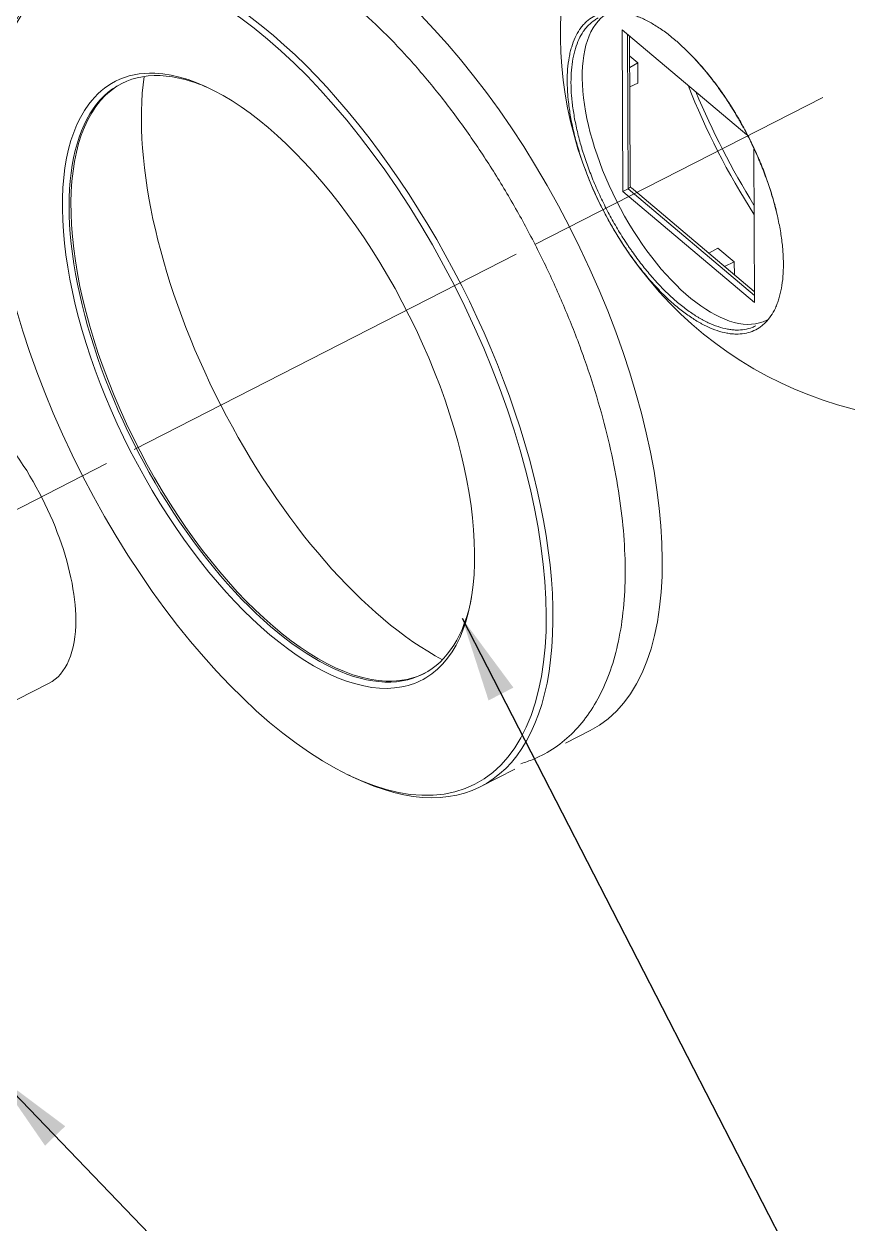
# Model space of a CAD drawing. Extents: x 10170 to 11010, y -16669 to -16075.
# Drawn here: x 10547.35 to 10571.53, y -16309.96 to -16274.74 of the extents above; entities that cross this region are included whole.
import ezdxf

# ---------------------------------------------------------------- set-up
doc = ezdxf.new("R2010")
doc.units = 0
doc.header["$MEASUREMENT"] = 0
doc.linetypes.add('CENTER', pattern=[47.5, 22, -8.5, 8.5, -8.5])
doc.linetypes.add('HIDDEN2', pattern=[4.7625, 3.175, -1.5875])
doc.layers.get('0').update_dxf_attribs({"linetype": 'CONTINUOUS'})
doc.layers.add('1', color=4, linetype='HIDDEN2', lineweight=13)
doc.styles.add('ROMANS', font='Gulim.ttf')
doc.dimstyles.new('STANDARD$7', dxfattribs={"dimtxt": 3.5, "dimasz": 2.5, "dimexe": 0.3, "dimexo": 0.5, "dimgap": 0.8, "dimtad": 3, "dimlfac": 0.5, "dimdsep": 46, "dimtxsty": 'ROMANS', "dimcen": 0, "dimclrd": 2, "dimclre": 2, "dimclrt": 4, "dimadec": 0, "dimazin": 0, "dimtfac": 1, "dimtmove": 0, "dimatfit": 3, "dimfxl": 0, "dimtolj": 1, "dimarcsym": 0})

msp = doc.modelspace()

# ---------------------------------------------------------------- linework, layer by layer
at = {"layer": '1', "color": 7, "linetype": 'Continuous', "lineweight": 18}
for p, q in [((10564.92432, -16279.65721), (10564.9037, -16274.90313)), ((10564.9037, -16274.90313), (10568.56424, -16277.991)), ((10565.08058, -16279.5773), (10565.06088, -16275.03575)), ((10565.12458, -16275.08949), (10565.14299, -16279.33627)), ((10565.36529, -16275.87818), (10565.12711, -16275.67726)), ((10565.36529, -16275.87818), (10565.12857, -16276.01111)), ((10565.36786, -16276.47285), (10565.36529, -16275.87818)), ((10550.26143, -16276.4599), (10550.26118, -16276.46003)), ((10565.36786, -16276.47285), (10565.13105, -16276.58208)), ((10568.76578, -16278.40687), (10568.78533, -16282.91418)), ((10565.08058, -16279.5773), (10565.14602, -16279.51698)), ((10564.92432, -16279.65721), (10565.08058, -16279.5773)), ((10568.78533, -16282.91418), (10564.92432, -16279.65721)), ((10568.78437, -16282.70166), (10565.08058, -16279.5773)), ((10565.29227, -16279.6443), (10568.78388, -16282.58966)), ((10567.71336, -16281.31357), (10567.44921, -16281.46381)), ((10568.19632, -16281.72097), (10567.71336, -16281.31357)), ((10568.19632, -16281.72097), (10567.90979, -16281.85233)), ((10568.19794, -16282.09541), (10568.19632, -16281.72097)), ((10546.69575, -16294.79458), (10548.08844, -16294.08238)), ((10563.24668, -16295.84333), (10563.96575, -16295.47561)), ((10556.87032, -16296.7758), (10557.0056, -16296.84101)), ((10560.7576, -16297.11621), (10561.75323, -16296.60705))]:
    msp.add_line(p, q, dxfattribs=at)
at = {"layer": '1', "color": 1, "linetype": 'CENTER', "lineweight": 13}
for p, q in [((10570.79039, -16276.8908), (10562.34551, -16281.20938)), ((10550.58182, -16287.22452), (10561.79234, -16281.49163)), ((10537.23401, -16294.051), (10549.77145, -16287.63956))]:
    msp.add_line(p, q, dxfattribs=at)
at = {"layer": '1', "color": 7, "linetype": 'Continuous', "lineweight": 18}
for start, end in [(141.331932, 207.892358), (207.892358, 280.98136)]:
    msp.add_arc((10574.46803, -16275.00949), 11.37439, start, end, dxfattribs=at)
for centre, major_axis, ratio, start_param, end_param in [((10573.46735, -16275.96869), (-7.81109, 8.14884), 0.14030446, 4.61289757, 6.10784467), ((10557.84647, -16283.50949), (-6.11928, 11.96612), 0.46078096, 3.14162713, 6.28312156), ((10554.63832, -16285.15009), (-6.11928, 11.96612), 0.46078096, 2.59577545, 6.28318531), ((10554.63832, -16285.15009), (-6.11928, 11.96612), 0.46078096, 0, 0.54588627), ((10566.84451, -16278.90866), (2.31067, -4.51846), 0.46078096, 3.22098289, 6.28315208), ((10554.63832, -16285.15009), (4.43011, -8.66297), 0.46078096, 2.88823801, 6.28318531), ((10557.84647, -16283.50949), (5.23775, -10.2423), 0.46078096, 3.72301817, 5.7017307), ((10554.52769, -16285.20666), (-4.49385, 8.78762), 0.46078096, 3.17314118, 6.02983062), ((10554.63832, -16285.15009), (4.43011, -8.66297), 0.46078096, 2.60745819, 2.88823801), ((10554.69128, -16285.123), (-4.43011, 8.66297), 0.46078096, 0, 2.88823811), ((10571.76565, -16276.39144), (-4.50273, 8.80498), 0.46078096, 1.35543396, 1.78800187), ((10572.25551, -16276.14094), (4.89899, -9.57986), 0.46078096, 4.54094235, 4.88940705), ((10554.52769, -16285.20666), (-4.49385, 8.78762), 0.46078096, 0.22151677, 3.0072259), ((10545.82558, -16289.65741), (-2.26286, 4.42497), 0.46078096, 3.88032475, 6.28318531), ((10554.63832, -16285.15009), (4.43011, -8.66297), 0.46078096, 0, 0.53400711), ((10545.82558, -16289.65741), (-2.26286, 4.42497), 0.46078096, 3.14155972, 3.88032475), ((10554.69128, -16285.123), (-4.43011, 8.66297), 0.46078096, 2.88823801, 3.14162711)]:
    msp.add_ellipse(centre, major_axis=major_axis, ratio=ratio, start_param=start_param, end_param=end_param, dxfattribs=at)
msp.add_ellipse((10554.52769, -16285.20666), major_axis=(6.05554, -11.84147), ratio=0.46078096, dxfattribs=at)
at = {"layer": '1', "color": 1, "linetype": 'Continuous', "lineweight": 13}
for start_param, end_param in [(6.02983076, 6.28318531), (0, 0.22151686), (3.0072259, 3.17314134)]:
    msp.add_ellipse((10554.52769, -16285.20666), major_axis=(-4.49385, 8.78762), ratio=0.46078096, start_param=start_param, end_param=end_param, dxfattribs=at)
at = {"layer": '1', "color": 7, "linetype": 'Continuous', "lineweight": 18}
for points, knots in [([(10563.66184, -16284.1946), (10563.5802, -16283.97368), (10563.33443, -16283.33504), (10562.88156, -16282.28019), (10562.27936, -16281.04789), (10561.61855, -16279.84742), (10560.90595, -16278.69138), (10560.14854, -16277.59146), (10559.35356, -16276.55885), (10558.52831, -16275.60408), (10557.68005, -16274.73697), (10556.81581, -16273.96666), (10555.94225, -16273.30175), (10555.06571, -16272.75055), (10554.19277, -16272.32169), (10553.33174, -16272.02441), (10552.49396, -16271.86741), (10551.6944, -16271.85616), (10550.94988, -16271.98951), (10550.27517, -16272.25886), (10549.87527, -16272.52256), (10549.69023, -16272.67264), (10549.68911, -16272.67355)], [0, 0, 0, 0, 0.02857009, 0.08275687, 0.13692768, 0.19109263, 0.24527482, 0.29950049, 0.35380138, 0.40821233, 0.46277203, 0.51752223, 0.57250322, 0.62773991, 0.68320781, 0.73870915, 0.79374421, 0.84761788, 0.89975841, 0.95020939, 0.99969798, 1, 1, 1, 1]), ([(10564.2338, -16279.9725), (10564.1593, -16279.81875), (10564.08906, -16279.66487), (10563.95682, -16279.35686), (10563.83282, -16279.04862), (10563.72521, -16278.73988), (10563.66319, -16278.54677), (10563.65104, -16278.50814), (10563.62729, -16278.43087), (10563.61566, -16278.39217), (10563.5817, -16278.27646), (10563.56032, -16278.19993), (10563.49988, -16277.97218), (10563.42915, -16277.67334), (10563.37775, -16277.384), (10563.34651, -16277.17059), (10563.33733, -16277.10005), (10563.32541, -16276.99516), (10563.32175, -16276.96035), (10563.31505, -16276.89104), (10563.31201, -16276.8565), (10563.29849, -16276.6855), (10563.29288, -16276.55347), (10563.29177, -16276.29864), (10563.29627, -16276.17586), (10563.31535, -16275.9395), (10563.32992, -16275.82593), (10563.35461, -16275.68988), (10563.35987, -16275.66297), (10563.37105, -16275.60974), (10563.37696, -16275.58345), (10563.39559, -16275.50591), (10563.40921, -16275.45586), (10563.45363, -16275.31049), (10563.52231, -16275.12948), (10563.60961, -16274.97369), (10563.68217, -16274.86644), (10563.70754, -16274.83229), (10563.7474, -16274.78351), (10563.76098, -16274.76766), (10563.78876, -16274.73678), (10563.8029, -16274.72182), (10563.8748, -16274.64937), (10563.93619, -16274.59895), (10564.06653, -16274.51275), (10564.13547, -16274.47697), (10564.2809, -16274.42009), (10564.35739, -16274.39898), (10564.45787, -16274.38203), (10564.47823, -16274.37911), (10564.51931, -16274.37425), (10564.58141, -16274.36842), (10564.64493, -16274.36692), (10564.77381, -16274.36961), (10564.9506, -16274.38833), (10565.13715, -16274.43695), (10565.28078, -16274.48482), (10565.32928, -16274.50269), (10565.40299, -16274.5324), (10565.42774, -16274.5428), (10565.4773, -16274.56447), (10565.50213, -16274.57574), (10565.62657, -16274.63431), (10565.727, -16274.68815), (10565.92954, -16274.80946), (10566.03165, -16274.87693), (10566.23759, -16275.02557), (10566.34141, -16275.10674), (10566.47228, -16275.21706), (10566.49848, -16275.23955), (10566.55072, -16275.28516), (10566.6289, -16275.35463), (10566.7066, -16275.42719), (10566.86136, -16275.57639), (10567.066, -16275.78615), (10567.26726, -16276.0174), (10567.41691, -16276.19907), (10567.46658, -16276.26101), (10567.56546, -16276.38766), (10567.61426, -16276.45186), (10567.7588, -16276.647), (10567.94652, -16276.91399), (10568.12448, -16277.19429), (10568.25426, -16277.40955), (10568.29691, -16277.48215), (10568.35993, -16277.59232), (10568.38078, -16277.62926), (10568.42217, -16277.70356), (10568.44273, -16277.74097), (10568.54442, -16277.92856), (10568.69982, -16278.23156), (10568.84081, -16278.54018), (10568.92436, -16278.73485), (10568.94083, -16278.77385), (10568.97317, -16278.85168), (10569.02083, -16278.9683), (10569.06596, -16279.08454), (10569.1529, -16279.31649), (10569.25999, -16279.62442), (10569.34957, -16279.92967), (10569.41005, -16280.15758), (10569.42909, -16280.23338), (10569.46488, -16280.38463), (10569.48148, -16280.45945), (10569.52748, -16280.68153), (10569.5787, -16280.97127), (10569.61009, -16281.24857), (10569.62614, -16281.45184), (10569.63023, -16281.51881), (10569.63447, -16281.61807), (10569.63557, -16281.65096), (10569.63712, -16281.71633), (10569.63758, -16281.74885), (10569.63822, -16281.90993), (10569.63356, -16282.03339), (10569.61425, -16282.26984), (10569.59958, -16282.38284), (10569.5603, -16282.59841), (10569.53568, -16282.701), (10569.49852, -16282.82256), (10569.49077, -16282.84654), (10569.47463, -16282.89382), (10569.46622, -16282.91714), (10569.44016, -16282.98574), (10569.42163, -16283.02973), (10569.36267, -16283.15659), (10569.27504, -16283.31209), (10569.16969, -16283.44079), (10569.08395, -16283.52714), (10569.05425, -16283.55422), (10569.00799, -16283.59226), (10568.99228, -16283.60451), (10568.96029, -16283.62813), (10568.94402, -16283.6395), (10568.86166, -16283.69383), (10568.79227, -16283.72958), (10568.64668, -16283.78615), (10568.57048, -16283.80695), (10568.41129, -16283.83361), (10568.3283, -16283.83947), (10568.22019, -16283.83719), (10568.19835, -16283.83625), (10568.15423, -16283.8334), (10568.13203, -16283.8315), (10568.06508, -16283.82436), (10568.01993, -16283.8177), (10567.883, -16283.79211), (10567.69644, -16283.74308), (10567.50203, -16283.66463), (10567.35322, -16283.59458), (10567.30312, -16283.56937), (10567.22721, -16283.52868), (10567.20174, -16283.51462), (10567.15073, -16283.48564), (10567.1252, -16283.47073), (10566.99745, -16283.39411), (10566.89492, -16283.32619), (10566.68923, -16283.17745), (10566.58606, -16283.09663), (10566.37909, -16282.92206), (10566.27528, -16282.8283), (10566.14511, -16282.70277), (10566.11902, -16282.67722), (10566.06709, -16282.62554), (10565.98945, -16282.54709), (10565.9126, -16282.46587), (10565.75993, -16282.2998), (10565.55913, -16282.0687), (10565.36378, -16281.81844), (10565.21934, -16281.62343), (10565.17155, -16281.5572), (10565.10038, -16281.45599), (10565.07677, -16281.42196), (10565.02998, -16281.35367), (10565.00677, -16281.31935), (10564.89166, -16281.14694), (10564.7134, -16280.86575), (10564.54671, -16280.57414), (10564.38584, -16280.2773), (10564.30831, -16280.12626), (10564.2338, -16279.9725)], [0, 0, 0, 0, 0.015625, 0.015625, 0.03125, 0.046875, 0.046875, 0.05078125, 0.05078125, 0.0546875, 0.0546875, 0.0625, 0.0625, 0.078125, 0.09375, 0.09375, 0.1015625, 0.1015625, 0.10546875, 0.10546875, 0.109375, 0.109375, 0.125, 0.125, 0.140625, 0.140625, 0.15625, 0.15625, 0.16015625, 0.16015625, 0.1640625, 0.1640625, 0.171875, 0.171875, 0.1875, 0.203125, 0.203125, 0.2109375, 0.2109375, 0.21484375, 0.21484375, 0.21875, 0.21875, 0.234375, 0.234375, 0.25, 0.25, 0.265625, 0.265625, 0.26953125, 0.26953125, 0.2734375, 0.28125, 0.28125, 0.296875, 0.3125, 0.3125, 0.3203125, 0.3203125, 0.32421875, 0.32421875, 0.328125, 0.328125, 0.34375, 0.34375, 0.359375, 0.359375, 0.375, 0.375, 0.37890625, 0.37890625, 0.3828125, 0.390625, 0.390625, 0.40625, 0.421875, 0.421875, 0.4296875, 0.4296875, 0.4375, 0.4375, 0.453125, 0.46875, 0.46875, 0.4765625, 0.4765625, 0.48046875, 0.48046875, 0.484375, 0.484375, 0.5, 0.515625, 0.515625, 0.51953125, 0.51953125, 0.5234375, 0.53125, 0.53125, 0.546875, 0.5625, 0.5625, 0.5703125, 0.5703125, 0.578125, 0.578125, 0.59375, 0.609375, 0.609375, 0.6171875, 0.6171875, 0.62109375, 0.62109375, 0.625, 0.625, 0.640625, 0.640625, 0.65625, 0.65625, 0.671875, 0.671875, 0.67578125, 0.67578125, 0.6796875, 0.6796875, 0.6875, 0.6875, 0.703125, 0.71875, 0.71875, 0.7265625, 0.7265625, 0.73046875, 0.73046875, 0.734375, 0.734375, 0.75, 0.75, 0.765625, 0.765625, 0.78125, 0.78125, 0.78515625, 0.78515625, 0.7890625, 0.7890625, 0.796875, 0.796875, 0.8125, 0.828125, 0.828125, 0.8359375, 0.8359375, 0.83984375, 0.83984375, 0.84375, 0.84375, 0.859375, 0.859375, 0.875, 0.875, 0.890625, 0.890625, 0.89453125, 0.89453125, 0.8984375, 0.90625, 0.90625, 0.921875, 0.9375, 0.9375, 0.9453125, 0.9453125, 0.94921875, 0.94921875, 0.953125, 0.953125, 0.96875, 0.984375, 0.984375, 1, 1, 1, 1]), ([(10564.20337, -16274.5592), (10564.16758, -16274.5775), (10564.13281, -16274.59781), (10564.0352, -16274.66237), (10563.97501, -16274.71181), (10563.90453, -16274.78283), (10563.89067, -16274.7975), (10563.86344, -16274.82777), (10563.85012, -16274.84331), (10563.81104, -16274.89113), (10563.78617, -16274.92461), (10563.71504, -16275.02975), (10563.62946, -16275.18247), (10563.56213, -16275.35992), (10563.51859, -16275.50242), (10563.50523, -16275.55149), (10563.48697, -16275.62751), (10563.48118, -16275.65328), (10563.47022, -16275.70546), (10563.46506, -16275.73184), (10563.44086, -16275.86521), (10563.42657, -16275.97655), (10563.40787, -16276.20825), (10563.40346, -16276.32863), (10563.40455, -16276.57844), (10563.41004, -16276.70787), (10563.4233, -16276.87551), (10563.42628, -16276.90937), (10563.43285, -16276.97732), (10563.44362, -16277.07969), (10563.45713, -16277.18342), (10563.48774, -16277.39263), (10563.53814, -16277.67627), (10563.60748, -16277.96923), (10563.66673, -16278.19251), (10563.68769, -16278.26752), (10563.72098, -16278.38096), (10563.73238, -16278.4189), (10563.75566, -16278.49465), (10563.76757, -16278.53252), (10563.82837, -16278.72183), (10563.93387, -16279.02449), (10564.05542, -16279.32667), (10564.18506, -16279.62861), (10564.25392, -16279.77947), (10564.32696, -16279.9302)], [0, 0, 0, 0, 0.03400307, 0.03400307, 0.09840287, 0.09840287, 0.11450281, 0.11450281, 0.13060276, 0.13060276, 0.16280266, 0.16280266, 0.22720246, 0.29160225, 0.29160225, 0.32380215, 0.32380215, 0.3399021, 0.3399021, 0.35600205, 0.35600205, 0.42040184, 0.42040184, 0.48480164, 0.48480164, 0.54920143, 0.54920143, 0.56530138, 0.56530138, 0.58140133, 0.61360123, 0.61360123, 0.67800102, 0.74240082, 0.74240082, 0.77460072, 0.77460072, 0.79070067, 0.79070067, 0.80680061, 0.80680061, 0.87120041, 0.9356002, 0.9356002, 1, 1, 1, 1]), ([(10569.44865, -16280.30757), (10569.44501, -16280.29177), (10569.44131, -16280.27594), (10569.42001, -16280.18594), (10569.40135, -16280.11163), (10569.34206, -16279.88821), (10569.25425, -16279.58897), (10569.14926, -16279.2871), (10569.06403, -16279.0597), (10569.03453, -16278.98374), (10568.98864, -16278.86954), (10568.97307, -16278.83143), (10568.94137, -16278.75513), (10568.92521, -16278.71689), (10568.84334, -16278.52613), (10568.77448, -16278.37541), (10568.63022, -16278.0776), (10568.55483, -16277.93052), (10568.39756, -16277.63998), (10568.31567, -16277.49652), (10568.20916, -16277.31952), (10568.18765, -16277.28424), (10568.14421, -16277.2139), (10568.12226, -16277.17883), (10568.05605, -16277.07441), (10568.01137, -16277.00574), (10567.87571, -16276.80256), (10567.78311, -16276.67086), (10567.64098, -16276.47893), (10567.59306, -16276.4159), (10567.49612, -16276.29173), (10567.44742, -16276.23102), (10567.30072, -16276.05292), (10567.17435, -16275.90772), (10567.04662, -16275.77116), (10567.01854, -16275.74162)], [0, 0, 0, 0, 0.00982735, 0.00982735, 0.05574947, 0.05574947, 0.14759369, 0.23943792, 0.23943792, 0.28536003, 0.28536003, 0.30832109, 0.30832109, 0.33128214, 0.33128214, 0.42312637, 0.42312637, 0.5149706, 0.5149706, 0.60681482, 0.60681482, 0.62977588, 0.62977588, 0.65273693, 0.65273693, 0.69865905, 0.69865905, 0.79050327, 0.79050327, 0.83642539, 0.83642539, 0.8823475, 0.8823475, 0.97419172, 1, 1, 1, 1]), ([(10565.14602, -16279.51698), (10565.1451, -16279.4892), (10565.14441, -16279.46009), (10565.14343, -16279.39971), (10565.14313, -16279.36844), (10565.14299, -16279.33627)], [0, 0, 0, 0, 0.5, 0.5, 1, 1, 1, 1]), ([(10565.29227, -16279.6443), (10565.26613, -16279.62225), (10565.24077, -16279.60057), (10565.1919, -16279.55807), (10565.16839, -16279.53726), (10565.14602, -16279.51698)], [0, 0, 0, 0, 0.5, 0.5, 1, 1, 1, 1]), ([(10564.32696, -16279.9302), (10564.4, -16280.08093), (10564.476, -16280.229), (10564.63371, -16280.52), (10564.79712, -16280.80587), (10564.97187, -16281.08152), (10565.08472, -16281.25055), (10565.10747, -16281.28419), (10565.15334, -16281.35114), (10565.17649, -16281.38449), (10565.24625, -16281.48371), (10565.29311, -16281.54864), (10565.4347, -16281.73981), (10565.62621, -16281.98515), (10565.82306, -16282.2117), (10565.97273, -16282.37451), (10566.02295, -16282.42759), (10566.0988, -16282.5054), (10566.12417, -16282.53103), (10566.17509, -16282.58169), (10566.20066, -16282.60675), (10566.32827, -16282.72981), (10566.43004, -16282.82171), (10566.63294, -16282.99285), (10566.73408, -16283.07208), (10566.93572, -16283.21789), (10567.03623, -16283.28448), (10567.16146, -16283.35959), (10567.18649, -16283.37421), (10567.2365, -16283.40262), (10567.26147, -16283.4164), (10567.33589, -16283.45629), (10567.385, -16283.48101), (10567.53088, -16283.54967), (10567.72147, -16283.62658), (10567.90436, -16283.67465), (10568.03859, -16283.69973), (10568.08285, -16283.70626), (10568.14849, -16283.71326), (10568.17025, -16283.71513), (10568.2135, -16283.71792), (10568.23491, -16283.71884), (10568.34089, -16283.72108), (10568.42225, -16283.71533), (10568.57831, -16283.6892), (10568.65301, -16283.6688), (10568.75884, -16283.62769), (10568.79253, -16283.61259), (10568.82543, -16283.59575)], [0, 0, 0, 0, 0.06066857, 0.06066857, 0.12133714, 0.18200571, 0.18200571, 0.19717285, 0.19717285, 0.21234, 0.21234, 0.24267428, 0.24267428, 0.30334285, 0.36401142, 0.36401142, 0.39434571, 0.39434571, 0.40951285, 0.40951285, 0.42467999, 0.42467999, 0.48534856, 0.48534856, 0.54601713, 0.54601713, 0.6066857, 0.6066857, 0.62185284, 0.62185284, 0.63701999, 0.63701999, 0.66735427, 0.66735427, 0.72802284, 0.78869141, 0.78869141, 0.8190257, 0.8190257, 0.83419284, 0.83419284, 0.84935998, 0.84935998, 0.91002855, 0.91002855, 0.97069712, 0.97069712, 1, 1, 1, 1]), ([(10561.93124, -16296.4453), (10562.06091, -16296.40735), (10562.41183, -16296.28301), (10562.94565, -16295.99222), (10563.49371, -16295.53262), (10563.95989, -16294.96414), (10564.34437, -16294.28943), (10564.64537, -16293.50844), (10564.85857, -16292.62468), (10564.97989, -16291.64739), (10565.00756, -16290.59031), (10564.94248, -16289.46802), (10564.78718, -16288.2941), (10564.54484, -16287.08067), (10564.21923, -16285.83992), (10563.90738, -16284.87237), (10563.7096, -16284.32383), (10563.66184, -16284.1946)], [0, 0, 0, 0, 0.03848996, 0.10625738, 0.17346962, 0.24117022, 0.31053982, 0.38207831, 0.45550805, 0.53008407, 0.60508145, 0.67997669, 0.75463353, 0.82903725, 0.90321959, 0.97722652, 1, 1, 1, 1])]:
    msp.add_open_spline(points, degree=3, knots=knots, dxfattribs=at)

# ---------------------------------------------------------------- leaders
at = {"color": 4, "annotation_type": 0, "has_hookline": 1, "hookline_direction": 0}
for points, text_width in [([(10560.20689, -16292.17729), (10575.92413, -16322.76823), (10578.42413, -16322.76823)], 4.65379), ([(10546.53108, -16305.5696), (10576.26708, -16336.47039), (10578.76708, -16336.47039)], 4.66378)]:
    msp.add_leader(points, dimstyle='STANDARD$7', override={"dimgap": 0.8, "dimtad": 0}, dxfattribs=dict(at, text_width=text_width))

doc.saveas('drawing.dxf')
